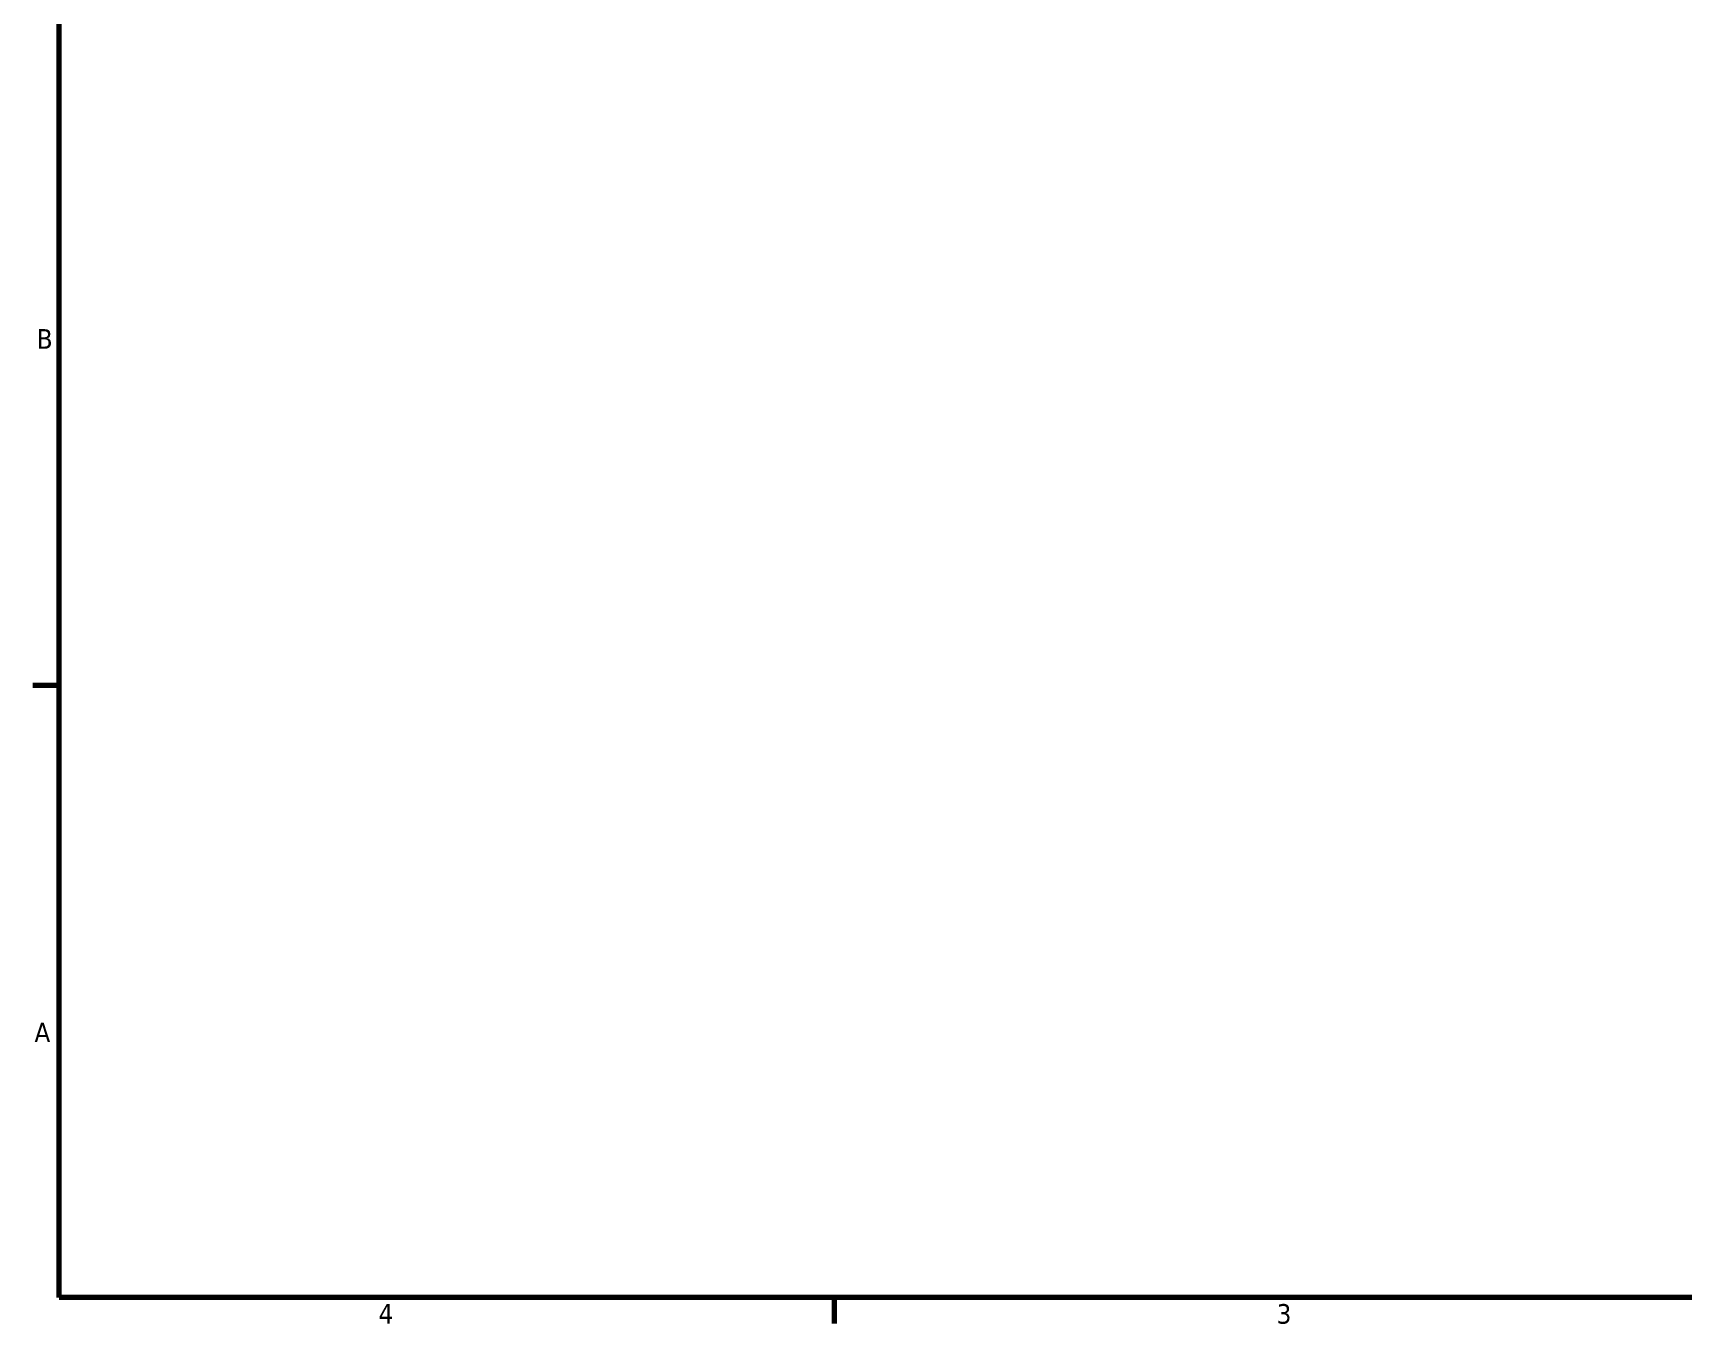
# Model space of a CAD drawing. Header units: millimetres. Extents: x 25 to 1092, y 13 to 851.
# Drawn here: x 30 to 544, y 17 to 419 of the extents above; entities that cross this region are included whole.
import ezdxf

# ---------------------------------------------------------------- set-up
doc = ezdxf.new("R2010")
doc.units = ezdxf.units.MM
doc.header["$LTSCALE"] = 50.8
doc.layers.add('Border (ANSI)', color=7, linetype='Continuous', lineweight=70)
doc.styles.add('Note Text (ANSI)', font='tahoma.ttf')

# ---------------------------------------------------------------- blocks, each defined once
blk = doc.blocks.new('Borders Default Border')
at = {"layer": 'Border (ANSI)'}
for p, q in [((0.75, 4.25), (0.59, 4.25)), ((5.5, 0.5), (5.5, 0.34))]:
    blk.add_line(p, q, dxfattribs=at)
at = {"layer": 'Border (ANSI)', "flags": 128}
blk.add_lwpolyline([(0.75, 0.5), (0.75, 16.5), (21.25, 16.5), (21.25, 0.5), (0.75, 0.5)], dxfattribs=at)
at = {"layer": 'Border (ANSI)', "char_height": 0.12, "attachment_point": 7, "style": 'Note Text (ANSI)'}
for s, insert in [('B', (0.613, 6.315)), ('A', (0.599, 2.065)), ('4', (2.708, 0.34)), ('3', (8.213, 0.337))]:
    blk.add_mtext(s, dxfattribs=dict(at, insert=insert))

msp = doc.modelspace()

# ---------------------------------------------------------------- block references
at = {"xscale": 50.8, "yscale": 50.8, "zscale": 50.8}
msp.add_blockref('Borders Default Border', (0, 0), dxfattribs=at)

doc.saveas('drawing.dxf')
